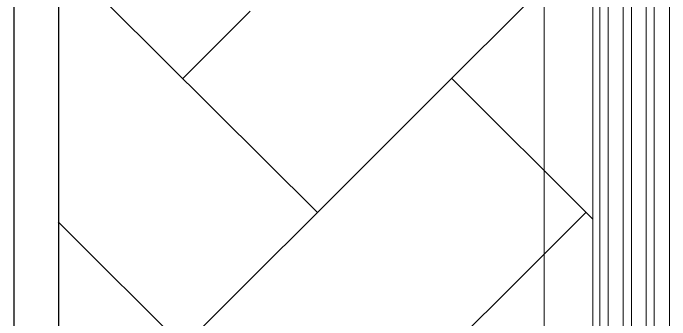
# Model space of a CAD drawing. Header units: millimetres. Extents: x 2928 to 3112, y 1220 to 1280.
# Drawn here: x 2937.078 to 2939.24, y 1240.578 to 1241.588 of the extents above; entities that cross this region are included whole.
import ezdxf

# ---------------------------------------------------------------- set-up
doc = ezdxf.new("R2010")
doc.units = ezdxf.units.MM

msp = doc.modelspace()

# ---------------------------------------------------------------- linework, layer by layer
at = {"color": 7, "linetype": 'Continuous', "lineweight": -2, "true_color": 0x000007}
for points in [[(2937.08126, 1265.3073), (2937.07792, 1267.474), (2938.98795, 1267.474), (2985.45528, 1267.474), (2985.45528, 1236.87356), (2938.98795, 1236.87356), (2937.08126, 1236.87356), (2937.08126, 1238.60692)], [(2937.23126, 1265.3073), (2937.23126, 1267.32399), (2938.98795, 1267.32399), (2985.30528, 1267.32399), (2985.30528, 1237.02356), (2938.98795, 1237.02356), (2937.22793, 1237.02356), (2937.22793, 1238.60692)]]:
    msp.add_lwpolyline(points, close=True, dxfattribs=at)
at = {"color": 7, "linetype": 'Continuous', "lineweight": 5, "true_color": 0x000007}
msp.add_lwpolyline([(2938.98628, 1264.04895), (2938.98628, 1239.30359), (2938.98628, 1239.30359)], dxfattribs=at)
at = {"color": 9, "linetype": 'Continuous', "lineweight": 13, "true_color": 0xbababa}
for points in [[(2939.00962, 1239.30359), (2939.00962, 1264.04895), (2939.00962, 1264.04895)], [(2939.03628, 1239.30359), (2939.03628, 1264.04895), (2939.03628, 1264.04895)], [(2939.08629, 1239.30359), (2939.08629, 1264.04895), (2939.08629, 1264.04895)], [(2939.11295, 1239.30359), (2939.11295, 1264.04895), (2939.11295, 1264.04895)], [(2939.16129, 1239.30359), (2939.16129, 1264.04895), (2939.16129, 1264.04895)], [(2939.18795, 1239.30359), (2939.18795, 1264.04895), (2939.18795, 1264.04895)], [(2939.23795, 1239.30359), (2939.23795, 1264.04895), (2939.23795, 1264.04895)], [(2937.63793, 1240.49028), (2938.96295, 1241.8153), (2938.96295, 1241.8153)], [(2938.0796, 1240.93195), (2937.22626, 1241.78196), (2937.22626, 1241.78196)], [(2937.63793, 1241.37362), (2937.85793, 1241.59529), (2937.85793, 1241.59529)], [(2938.98462, 1240.91028), (2938.52128, 1241.37362), (2938.52128, 1241.37362)], [(2937.63793, 1239.60693), (2938.96295, 1240.93195), (2938.96295, 1240.93195)], [(2938.0796, 1240.0486), (2937.22626, 1240.90028), (2937.22626, 1240.90028)]]:
    msp.add_lwpolyline(points, dxfattribs=at)
at = {"color": 253, "linetype": 'Continuous', "lineweight": 5, "true_color": 0x9a9a9a}
msp.add_lwpolyline([(2938.82628, 1263.94895), (2938.82628, 1239.40693), (2938.82628, 1239.40693)], dxfattribs=at)

doc.saveas('drawing.dxf')
